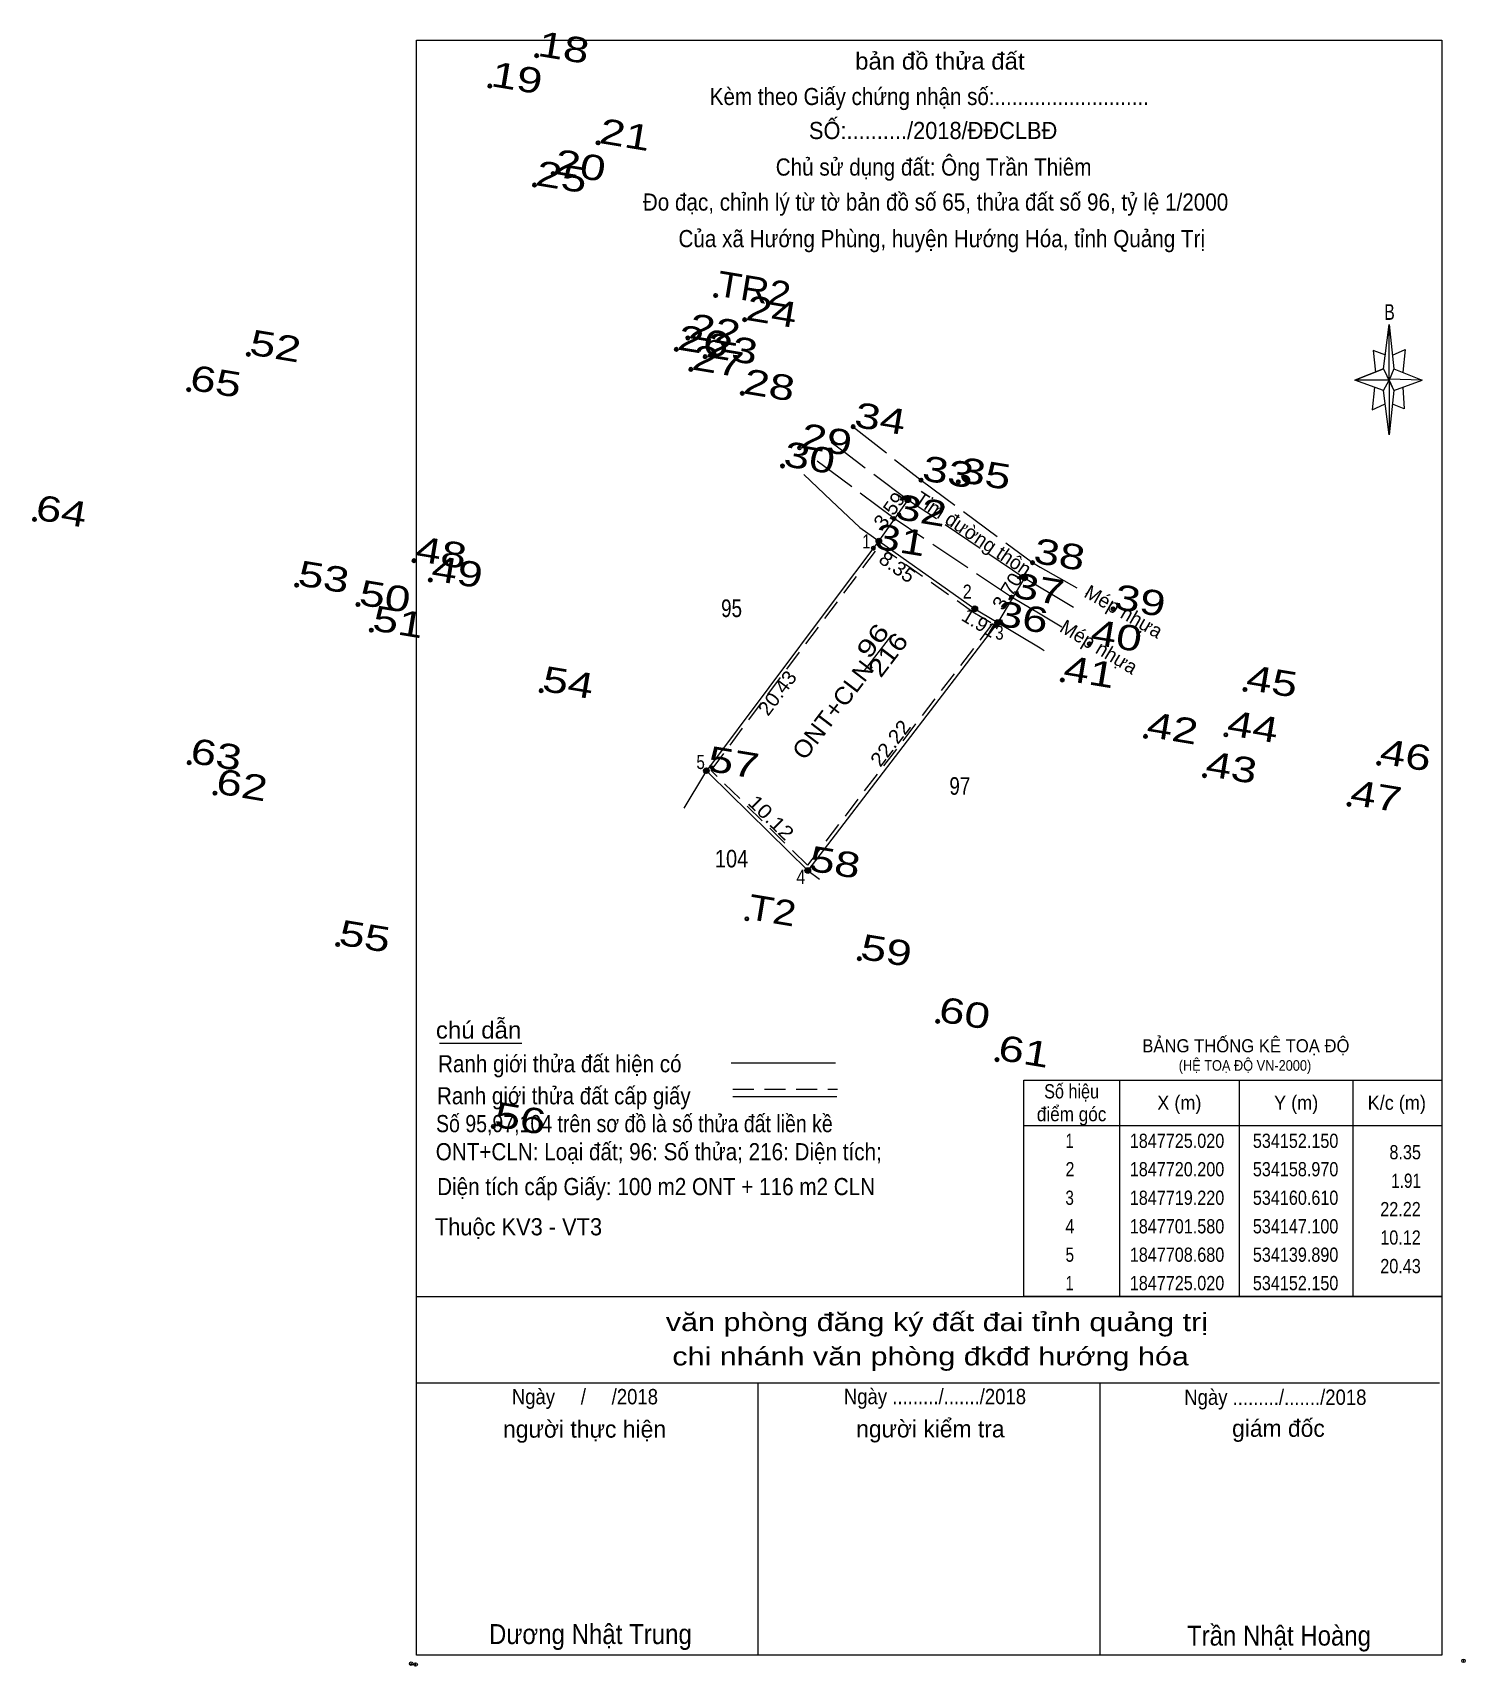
# Model space of a CAD drawing. Header units: metres. Extents: x 533775 to 1850612, y 539030 to 1847761.
# Drawn here: x 534092 to 534193.8, y 1847645 to 1847761.2 of the extents above.
import ezdxf
from ezdxf.enums import TextEntityAlignment as Align

# ---------------------------------------------------------------- set-up
doc = ezdxf.new("R2010")
doc.units = ezdxf.units.M
doc.header["$LTSCALE"] = 0.5
doc.header["$PDMODE"] = 32
doc.header["$PDSIZE"] = 0.25
doc.linetypes.add('LONG_DASHED', pattern=[7.5, 6, -1.5])
doc.linetypes.add('MEDIUM_DASHED', pattern=[4.5, 3, -1.5])
for name, color, linetype, lineweight in [('1', 7, 'MEDIUM_DASHED', 13), ('10', 7, 'Continuous', 13), ('17', 7, 'Continuous', 13), ('22', 7, 'LONG_DASHED', 13), ('23', 7, 'Continuous', 13), ('5', 7, 'Continuous', 13), ('6', 7, 'Continuous', 13), ('63', 7, 'Continuous', 13)]:
    doc.layers.add(name, color=color, linetype=linetype, lineweight=lineweight)
doc.layers.add('12', color=7, linetype='Continuous')
doc.layers.add('7', color=7, linetype='Continuous')

msp = doc.modelspace()

# ---------------------------------------------------------------- hatches: boundary and pattern name
at = {"layer": '10'}
for points in [[(534154.41, 1847727.95, 1), (534154.01, 1847727.95, 1)], [(534152.35, 1847725.02, 1), (534151.95, 1847725.02, 1)], [(534162.71, 1847722.39, 1), (534162.31, 1847722.39, 1)], [(534159.17, 1847720.2, 1), (534158.77, 1847720.2, 1)], [(534160.8, 1847719.22, 1), (534160.4, 1847719.22, 1)], [(534140.09, 1847708.68, 1), (534139.69, 1847708.68, 1)], [(534147.3, 1847701.58, 1), (534146.9, 1847701.58, 1)]]:
    msp.add_hatch(color=256, dxfattribs=at).paths.add_polyline_path(points)

# ---------------------------------------------------------------- linework, layer by layer
at = {"layer": '1'}
msp.add_lwpolyline([(534152.2, 1847724.68), (534158.83, 1847719.99), (534160.24, 1847719.15), (534147.07, 1847701.96), (534140.22, 1847708.7)], close=True, dxfattribs=at)
at = {"layer": '10'}
for centre in [(534154.21, 1847727.95), (534152.15, 1847725.02), (534162.51, 1847722.39), (534158.97, 1847720.2), (534160.6, 1847719.22), (534139.89, 1847708.68), (534147.1, 1847701.58)]:
    msp.add_circle(centre, 0.2, dxfattribs=at)
at = {"layer": '17'}
msp.add_line((534120.92, 1847689.29), (534126.78, 1847689.29), dxfattribs=at)
at = {"layer": '22'}
for p, q in [((534150.24, 1847733.24), (534150.25, 1847733.23)), ((534148.77, 1847729.96), (534147.76, 1847730.71)), ((534163.61, 1847723.17), (534166.94, 1847721.27)), ((534166, 1847720.3), (534164.46, 1847721.22)), ((534165.15, 1847718.88), (534163.61, 1847719.81))]:
    msp.add_line(p, q, dxfattribs=at)
at = {"layer": '22', "linetype": 'Continuous'}
for p, q in [((534152.15, 1847725.02), (534148.77, 1847720.52)), ((534160.61, 1847719.22), (534147.1, 1847701.58)), ((534139.76, 1847708.46), (534138.29, 1847706.01))]:
    msp.add_line(p, q, dxfattribs=at)
at = {"layer": '22'}
for points in [[(534150.25, 1847733.23), (534150.33, 1847733.15), (534155.15, 1847729.35), (534163.07, 1847723.48), (534163.61, 1847723.17)], [(534164.46, 1847721.22), (534162.47, 1847722.41), (534154.19, 1847727.96), (534149.76, 1847731.28), (534148.75, 1847732.03)], [(534163.61, 1847719.81), (534161.59, 1847721.02), (534153.23, 1847726.61), (534148.77, 1847729.96)]]:
    msp.add_lwpolyline(points, dxfattribs=at)
at = {"layer": '22', "linetype": 'Continuous'}
for points in [[(534148.77, 1847720.52), (534139.89, 1847708.68), (534139.76, 1847708.46)], [(534147.1, 1847701.58), (534140.11, 1847708.46), (534139.89, 1847708.68)]]:
    msp.add_lwpolyline(points, dxfattribs=at)
at = {"layer": '23'}
for p, q in [((534146.81, 1847729.74), (534148.77, 1847727.9)), ((534148.77, 1847727.9), (534150.8, 1847725.98)), ((534150.8, 1847725.98), (534158.97, 1847720.2)), ((534158.97, 1847720.2), (534163.61, 1847717.41)), ((534151.06, 1847715.71), (534153.07, 1847718.33)), ((534163.61, 1847717.41), (534163.91, 1847717.23))]:
    msp.add_line(p, q, dxfattribs=at)
at = {"layer": '5'}
for p, q in [((534188.03, 1847737.26), (534188.43, 1847740.42)), ((534188.76, 1847737.26), (534190.78, 1847736.45)), ((534188.03, 1847735.72), (534186, 1847736.45)), ((534188.76, 1847735.72), (534188.43, 1847732.57)), ((534189.41, 1847735.97), (534189.49, 1847734.43)), ((534189.49, 1847734.43), (534188.68, 1847734.75)), ((534119.28, 1847671.29), (534192.18, 1847671.29)), ((534119.28, 1847665.14), (534192.02, 1847665.14)), ((534119.28, 1847665.14), (534192.02, 1847665.14)), ((534119.28, 1847665.14), (534192.02, 1847665.14)), ((534143.58, 1847645.78), (534143.58, 1847665.14)), ((534167.88, 1847645.78), (534167.88, 1847665.14))]:
    msp.add_line(p, q, dxfattribs=at)
for points in [[(534119.28, 1847760.64), (534192.18, 1847760.64), (534192.18, 1847645.78), (534119.28, 1847645.78)], [(534188.43, 1847740.42), (534188.76, 1847737.26), (534188.43, 1847736.45)], [(534188.43, 1847736.45), (534186, 1847736.45), (534188.03, 1847737.26), (534188.76, 1847735.72), (534190.78, 1847736.45), (534188.43, 1847736.54)], [(534188.43, 1847736.45), (534188.43, 1847732.57), (534188.03, 1847735.72)]]:
    msp.add_lwpolyline(points, close=True, dxfattribs=at)
for points in [[(534188.19, 1847738.24), (534187.3, 1847738.56), (534187.46, 1847737.02)], [(534188.68, 1847738.24), (534189.57, 1847738.64), (534189.41, 1847737.02)], [(534188.43, 1847736.45), (534188.03, 1847737.26), (534186, 1847736.45)], [(534187.38, 1847735.97), (534187.22, 1847734.35), (534188.11, 1847734.75)], [(534188.43, 1847736.45), (534188.76, 1847735.72), (534190.78, 1847736.45)], [(534192.18, 1847645.78), (534119.28, 1847645.78), (534119.28, 1847665.14)]]:
    msp.add_lwpolyline(points, dxfattribs=at)
for p in [(534118.9, 1847645.16), (534119.22, 1847645.1)]:
    msp.add_point(p, dxfattribs=at)
at = {"layer": '6'}
for p, q in [((534141.65, 1847687.89), (534149.06, 1847687.89)), ((534141.77, 1847685.51), (534149.17, 1847685.51))]:
    msp.add_line(p, q, dxfattribs=at)
at = {"layer": '6', "linetype": 'MEDIUM_DASHED'}
msp.add_line((534141.77, 1847686.02), (534149.22, 1847686.02), dxfattribs=at)
at = {"layer": '6'}
msp.add_point((534193.72, 1847645.37), dxfattribs=at)
at = {"layer": '63'}
for p, q in [((534154.21, 1847727.95), (534152.15, 1847725.02)), ((534162.51, 1847722.39), (534160.6, 1847719.22)), ((534147.1, 1847701.58), (534147.93, 1847700.97)), ((534169.26, 1847686.68), (534169.26, 1847671.29)), ((534177.76, 1847686.68), (534177.76, 1847671.29)), ((534185.86, 1847686.68), (534185.86, 1847671.29)), ((534162.45, 1847683.44), (534192.18, 1847683.44))]:
    msp.add_line(p, q, dxfattribs=at)
msp.add_lwpolyline([(534162.45, 1847686.68), (534192.18, 1847686.68), (534192.18, 1847671.29), (534162.45, 1847671.29)], close=True, dxfattribs=at)
at = {"layer": '7'}
for p in [(534127.82, 1847759.54), (534124.5, 1847757.38), (534132.19, 1847753.34), (534129, 1847751.15), (534127.67, 1847750.34), (534140.55, 1847742.48), (534142.61, 1847740.76), (534138.57, 1847739.46), (534107.33, 1847738.3), (534137.76, 1847738.65), (534139.8, 1847738.13), (534138.78, 1847737.23), (534103.09, 1847735.79), (534142.44, 1847735.53), (534150.33, 1847733.15), (534146.51, 1847731.65), (534145.3, 1847730.36), (534155.15, 1847729.35), (534157.8, 1847729.23), (534092.12, 1847726.56), (534153.23, 1847726.61), (534151.76, 1847724.51), (534119.11, 1847723.62), (534163.07, 1847723.48), (534110.76, 1847721.88), (534120.26, 1847722.24), (534115.12, 1847720.5), (534161.59, 1847721.02), (534168.8, 1847720.2), (534116.07, 1847718.68), (534160.45, 1847719.02), (534167.12, 1847717.7), (534165.19, 1847715.13), (534128.14, 1847714.37), (534178.18, 1847714.46), (534176.82, 1847711.23), (534171.11, 1847711.12), (534103.12, 1847709.25), (534187.68, 1847709.21), (534139.89, 1847708.68), (534175.3, 1847708.33), (534104.95, 1847707.08), (534185.58, 1847706.29), (534147.1, 1847701.58), (534142.77, 1847698.14), (534113.68, 1847696.32), (534150.76, 1847695.31), (534156.33, 1847690.85), (534160.55, 1847688.13), (534124.74, 1847683.37)]:
    msp.add_point(p, dxfattribs=at)

# ---------------------------------------------------------------- texts
at = {"layer": '1', "width": 1.2}
msp.add_text('216', height=1.25, rotation=52.668, dxfattribs=at).set_placement((534153.3013, 1847716.556), align=Align.CENTER)
at = {"layer": '1'}
for s, height, width, p in [('BẢNG THỐNG KÊ TOẠ ĐỘ ', 0.9315, 0.95, (534170.88, 1847688.65)), ('(HỆ TOẠ ĐỘ VN-2000)', 0.7533, 0.9, (534173.47, 1847687.34))]:
    msp.add_text(s, height=height, dxfattribs=dict(at, width=width)).set_placement(p)
at = {"layer": '12'}
for s, width, p in [('18', 1.35, (534127.82, 1847759.54)), ('19', 1.35, (534124.5, 1847757.38)), ('21', 1.35, (534132.19, 1847753.34)), ('25', 1.35, (534127.67, 1847750.34)), ('20', 1.35, (534129, 1847751.15)), ('TR2', 1.15, (534140.55, 1847742.48)), ('24', 1.35, (534142.61, 1847740.76)), ('26', 1.35, (534137.76, 1847738.65)), ('22', 1.35, (534138.57, 1847739.46)), ('52', 1.35, (534107.33, 1847738.3)), ('23', 1.35, (534139.8, 1847738.13)), ('27', 1.35, (534138.78, 1847737.23)), ('65', 1.35, (534103.09, 1847735.79)), ('28', 1.35, (534142.44, 1847735.53)), ('34', 1.35, (534150.33, 1847733.15)), ('29', 1.35, (534146.51, 1847731.65)), ('30', 1.35, (534145.3, 1847730.36)), ('33', 1.35, (534155.15, 1847729.35)), ('35', 1.35, (534157.8, 1847729.23)), ('64', 1.35, (534092.12, 1847726.56)), ('32', 1.35, (534153.23, 1847726.61)), ('31', 1.35, (534151.76, 1847724.51)), ('48', 1.35, (534119.11, 1847723.62)), ('38', 1.35, (534163.07, 1847723.48)), ('53', 1.35, (534110.76, 1847721.88)), ('49', 1.35, (534120.26, 1847722.24)), ('50', 1.35, (534115.12, 1847720.5)), ('37', 1.35, (534161.59, 1847721.02)), ('39', 1.35, (534168.8, 1847720.2)), ('36', 1.35, (534160.45, 1847719.02)), ('51', 1.35, (534116.07, 1847718.68)), ('40', 1.35, (534167.12, 1847717.7)), ('54', 1.35, (534128.14, 1847714.37)), ('41', 1.35, (534165.19, 1847715.13)), ('45', 1.35, (534178.18, 1847714.46)), ('42', 1.35, (534171.11, 1847711.12)), ('44', 1.35, (534176.82, 1847711.23)), ('63', 1.35, (534103.12, 1847709.25)), ('57', 1.35, (534139.89, 1847708.68)), ('46', 1.35, (534187.68, 1847709.21)), ('43', 1.35, (534175.3, 1847708.33)), ('62', 1.35, (534104.95, 1847707.08)), ('47', 1.35, (534185.58, 1847706.29)), ('58', 1.35, (534147.1, 1847701.58)), ('T2', 1.2, (534142.77, 1847698.14)), ('55', 1.35, (534113.68, 1847696.32)), ('59', 1.35, (534150.76, 1847695.31)), ('60', 1.35, (534156.33, 1847690.85)), ('61', 1.35, (534160.55, 1847688.13)), ('56', 1.35, (534124.74, 1847683.37))]:
    msp.add_text(s, height=1.8, rotation=350.549, dxfattribs=dict(at, width=width)).set_placement(p)
at = {"layer": '23'}
for s, width, p in [('95', 0.8, (534141.68, 1847719.61)), ('97', 0.8, (534157.91, 1847706.97)), ('104', 0.85, (534141.68, 1847701.8))]:
    msp.add_text(s, height=1.25, dxfattribs=dict(at, width=width)).set_placement(p, align=Align.CENTER)
for s, width, p in [('96', 1.35, (534152.2172, 1847717.546)), ('ONT+CLN', 1.05, (534149.3866, 1847712.626))]:
    msp.add_text(s, height=1.25, rotation=52.668, dxfattribs=dict(at, width=width)).set_placement(p, align=Align.CENTER)
at = {"layer": '5'}
for s, height, width, p in [('bản đồ thửa đất', 1.215, 1.05, (534156.49, 1847758.55)), ('Kèm theo Giấy chứng nhận số:...........................', 1.215, 0.9, (534155.74, 1847756.03)), ('SỐ:........../2018/ĐĐCLBĐ', 1.22, 0.95, (534156.01, 1847753.61)), ('Chủ sử dụng đất: Ông Trần Thiêm', 1.22, 0.9, (534156.045, 1847751.01)), ('Đo đạc, chỉnh lý từ tờ bản đồ số 65, thửa đất số 96, tỷ lệ 1/2000 ', 1.22, 0.9, (534156.385, 1847748.52)), ('Của xã Hướng Phùng, huyện Hướng Hóa, tỉnh Quảng Trị', 1.22, 0.9, (534156.625, 1847745.92)), ('B', 1.116, 0.75, (534188.455, 1847740.75)), ('văn phòng đăng ký đất đai tỉnh quảng trị', 1.296, 1.25, (534156.28, 1847668.82)), ('chi nhánh văn phòng đkđđ hướng hóa', 1.296, 1.25, (534155.83, 1847666.38)), ('Ngày     /     /2018', 1.094, 0.9, (534131.255, 1847663.61)), ('Ngày ........./......./2018', 1.094, 0.9, (534156.14, 1847663.62)), ('Ngày ........./......./2018', 1.094, 0.9, (534180.34, 1847663.57)), ('Dương Nhật Trung', 1.42, 0.9, (534131.645, 1847646.56)), ('Trần Nhật Hoàng', 1.417, 0.9, (534180.6, 1847646.45))]:
    msp.add_text(s, height=height, dxfattribs=dict(at, width=width)).set_placement(p, align=Align.CENTER)
for s, height, p in [('người thực hiện', 1.22, (534131.23, 1847661.24)), ('người kiểm tra', 1.215, (534155.815, 1847661.26)), ('giám đốc', 1.215, (534180.56, 1847661.3))]:
    msp.add_text(s, height=height, dxfattribs=at).set_placement(p, align=Align.CENTER)
at = {"layer": '6'}
for s, height, width, p in [('chú dẫn', 1.215, 1.05, (534120.66, 1847689.63)), ('Ranh giới thửa đất hiện có ', 1.215, 0.9, (534120.82, 1847687.23)), ('Ranh giới thửa đất cấp giấy', 1.215, 0.9, (534120.74, 1847684.95)), ('Số 95,97,104 trên sơ đồ là số thửa đất liền kề', 1.22, 0.85, (534120.67, 1847682.97)), ('ONT+CLN: Loại đất; 96: Số thửa; 216: Diện tích;', 1.22, 0.9, (534120.65, 1847680.97)), ('Diện tích cấp Giấy: 100 m2 ONT + 116 m2 CLN', 1.22, 0.9, (534120.75, 1847678.49)), ('Thuộc KV3 - VT3', 1.22, 0.95, (534120.59, 1847675.63))]:
    msp.add_text(s, height=height, dxfattribs=dict(at, width=width)).set_placement(p)
at = {"layer": '63'}
for s, rotation, width, p in [('3.59', 54.89, 1.05, (534153.3019, 1847726.9174)), ('8.35', 324.749, 1.05, (534153.1714, 1847722.758)), ('3.70', 58.93, 1.05, (534161.7063, 1847721.182)), ('20.43', 53.119, 1.05, (534145.3304, 1847713.9099)), ('22.22', 52.552, 1.1, (534153.3751, 1847710.336)), ('10.12', 315.44, 1.15, (534144.1442, 1847704.9869))]:
    msp.add_text(s, height=1, rotation=rotation, dxfattribs=dict(at, width=width)).set_placement(p, align=Align.CENTER)
for s, rotation, p in [('Tim đường thôn', 326.199, (534158.5818, 1847725.1215)), ('Mép nhựa', 330.177, (534169.3063, 1847719.5675)), ('1.91', 329.139, (534159.0535, 1847718.7588)), ('Mép nhựa', 329.007, (534167.5375, 1847717.0597))]:
    msp.add_text(s, height=1, rotation=rotation, dxfattribs=at).set_placement(p, align=Align.CENTER)
for s, height, width, p in [(' 1', 1, 0.75, (534151.54, 1847724.49)), (' 2', 1, 0.85, (534158.75, 1847720.92)), (' 3', 1, 0.8, (534161.02, 1847718)), (' 5', 1, 0.8, (534139.78, 1847708.8)), (' 4', 1, 0.85, (534146.92, 1847700.63)), ('8.35', 1.012, 0.85, (534190.69, 1847681.04)), ('1.91', 1.012, 0.8, (534190.69, 1847679.01)), ('22.22', 1.012, 0.85, (534190.68, 1847676.99)), ('10.12', 1.012, 0.85, (534190.68, 1847674.97)), ('20.43', 1.012, 0.85, (534190.68, 1847672.94))]:
    msp.add_text(s, height=height, dxfattribs=dict(at, width=width)).set_placement(p, align=Align.RIGHT)
for s, width, p in [('Số hiệu', 0.85, (534165.855, 1847685.37)), ('điểm góc', 0.9, (534165.855, 1847683.75)), ('X (m)', 0.95, (534173.515, 1847684.56)), ('Y (m)', 0.95, (534181.82, 1847684.56)), ('K/c (m)', 0.95, (534188.975, 1847684.56)), (' 1', 0.75, (534165.57, 1847681.85)), ('1847725.020', 0.85, (534173.35, 1847681.85)), ('534152.150', 0.85, (534181.78, 1847681.85)), (' 2', 0.85, (534165.58, 1847679.83)), ('1847720.200', 0.85, (534173.35, 1847679.83)), ('534158.970', 0.85, (534181.78, 1847679.83)), (' 3', 0.8, (534165.565, 1847677.8)), ('1847719.220', 0.85, (534173.35, 1847677.8)), ('534160.610', 0.85, (534181.78, 1847677.8)), (' 4', 0.85, (534165.575, 1847675.77)), ('1847701.580', 0.85, (534173.35, 1847675.77)), ('534147.100', 0.85, (534181.78, 1847675.77)), (' 5', 0.8, (534165.575, 1847673.75)), ('1847708.680', 0.85, (534173.35, 1847673.75)), ('534139.890', 0.85, (534181.78, 1847673.75)), (' 1', 0.75, (534165.57, 1847671.73)), ('1847725.020', 0.85, (534173.35, 1847671.73)), ('534152.150', 0.85, (534181.78, 1847671.73))]:
    msp.add_text(s, height=1.012, dxfattribs=dict(at, width=width)).set_placement(p, align=Align.CENTER)

doc.saveas('drawing.dxf')
